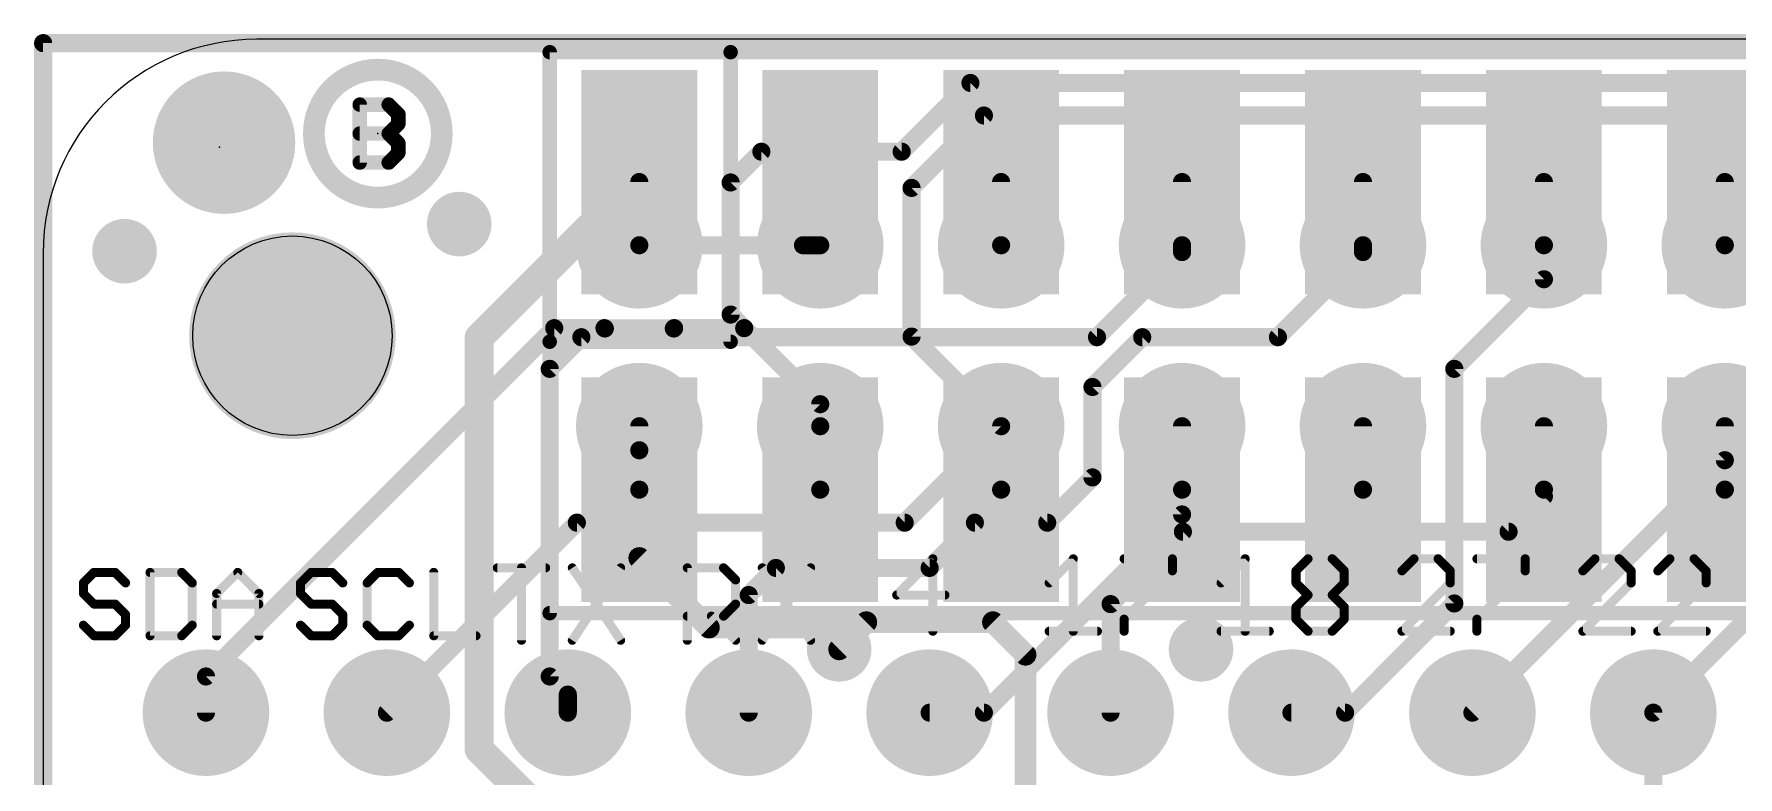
# Model space of a CAD drawing. Extents: x -1.5 to 65.2, y -0.1 to 32.8.
# Drawn here: x -0.13 to 23.79, y 20.18 to 30.61 of the extents above; entities that cross this region are included whole.
import ezdxf

# ---------------------------------------------------------------- set-up
doc = ezdxf.new("R2010")
doc.units = 0
for name, color, linetype in [('1', 12, 'CONTINUOUS'), ('16', 5, 'CONTINUOUS'), ('17', 110, 'CONTINUOUS'), ('18', 110, 'CONTINUOUS'), ('20', 53, 'CONTINUOUS'), ('21', 40, 'CONTINUOUS'), ('22', 6, 'CONTINUOUS'), ('23', 40, 'CONTINUOUS'), ('30', 253, 'CONTINUOUS')]:
    doc.layers.add(name, color=color, linetype=linetype)

# ---------------------------------------------------------------- blocks, each defined once
blk = doc.blocks.new('ROUNDP')
at = {"const_width": 0.5}
blk.add_lwpolyline([(0, -0.25, 1), (0, 0.25, 1), (0, -0.25)], format="xyb", dxfattribs=at)
blk = doc.blocks.new('PIE')
at = {"const_width": 0.5}
blk.add_lwpolyline([(0, -0.25, 1), (0, 0.25, 1), (0, -0.25)], format="xyb", dxfattribs=at)
blk = doc.blocks.new('RECT')
blk.add_solid([(-0.5, -0.5), (0.5, -0.5), (-0.5, 0.5), (0.5, 0.5)])
blk = doc.blocks.new('ROUNDV')
at = {"const_width": 0.5}
blk.add_lwpolyline([(0, -0.25, 1), (0, 0.25, 1), (0, -0.25)], format="xyb", dxfattribs=at)

msp = doc.modelspace()

# ---------------------------------------------------------------- linework, layer by layer
at = {"layer": '1'}
for points, const_width in [([(0, 0), (0, 30.48)], 0.254), ([(0, 30.48), (65.024, 30.48)], 0.254), ([(12.0534, 28.956), (13.0186, 29.9212)], 0.254), ([(13.0186, 29.9212), (57.2124, 29.9212)], 0.254), ([(13.208, 29.464), (12.192, 28.448)], 0.254), ([(57.023, 29.464), (13.208, 29.464)], 0.254), ([(9.652, 28.5242), (10.0838, 28.956)], 0.254), ([(10.0838, 28.956), (12.0534, 28.956)], 0.254), ([(9.652, 26.67), (9.652, 28.5242)], 0.254), ([(12.192, 28.448), (12.192, 26.361)], 0.254), ([(18.53, 27.643), (18.53, 27.547)], 0.254), ([(18.53, 27.547), (17.3355, 26.3525)], 0.254), ([(9.8425, 26.4795), (9.652, 26.67)], 0.254), ([(2.286, 21.59), (7.1755, 26.4795)], 0.254), ([(7.1755, 26.4795), (7.8811, 26.4795)], 0.254), ([(7.8811, 26.4795), (7.886, 26.4746)], 0.254), ([(7.886, 26.4746), (8.854, 26.4746)], 0.254), ([(8.854, 26.4746), (8.8589, 26.4795)], 0.254), ([(8.8589, 26.4795), (9.8425, 26.4795)], 0.254), ([(10.91, 25.412), (9.8425, 26.4795)], 0.254), ([(12.192, 26.361), (13.45, 25.103)], 0.254), ([(14.732, 25.654), (15.4305, 26.3525)], 0.254), ([(15.4305, 26.3525), (17.3355, 26.3525)], 0.254), ([(14.732, 24.384), (14.732, 25.654)], 0.254), ([(10.91, 25.103), (10.91, 25.412)], 0.254), ([(13.45, 25.103), (12.096, 23.749)], 0.254), ([(21.07, 24.118), (21.07, 25.103)], 0.3048), ([(23.61, 25.103), (23.61, 24.626)], 0.254), ([(23.61, 24.626), (20.066, 21.082)], 0.254), ([(26.15, 24.626), (22.606, 21.082)], 0.254), ([(14.097, 23.749), (14.732, 24.384)], 0.254), ([(20.574, 23.622), (21.07, 24.118)], 0.254), ([(7.493, 23.749), (4.826, 21.082)], 0.254), ([(12.096, 23.749), (7.493, 23.749)], 0.254), ([(12.446, 23.114), (13.081, 23.749)], 0.254), ([(13.081, 23.749), (14.097, 23.749)], 0.254), ([(14.986, 22.606), (16.002, 23.622)], 0.254), ([(16.002, 23.622), (20.574, 23.622)], 0.254), ([(9.906, 22.733), (10.287, 23.114)], 0.254), ([(10.287, 23.114), (12.446, 23.114)], 0.254), ([(9.906, 21.082), (9.906, 22.733)], 0.254), ([(14.986, 21.082), (14.986, 22.606)], 0.254), ([(11.557, 22.352), (11.176, 21.971)], 0.3048), ([(13.335, 22.352), (11.557, 22.352)], 0.3048), ([(13.7922, 21.8948), (13.335, 22.352)], 0.3048), ([(13.7922, 19.7358), (13.7922, 21.8948)], 0.3048), ([(2.286, 21.082), (2.286, 21.59)], 0.254)]:
    msp.add_lwpolyline(points, dxfattribs=dict(at, const_width=const_width))
for points, const_width in [([(0.0635, 30.48, 1), (-0.0635, 30.48)], 0.127), ([(0, 30.5435, 1), (0, 30.4165)], 0.127), ([(13.0186, 29.9847, 1), (13.0186, 29.8577)], 0.127), ([(13.0635, 29.8763, 1), (12.9737, 29.9661)], 0.127), ([(13.208, 29.5275, 1), (13.208, 29.4005)], 0.127), ([(13.2529, 29.4191, 1), (13.1631, 29.5089)], 0.127), ([(10.0838, 29.0195, 1), (10.0838, 28.8925)], 0.127), ([(10.1287, 28.9111, 1), (10.0389, 29.0009)], 0.127), ([(12.0085, 29.0009, 1), (12.0983, 28.9111)], 0.127), ([(12.0534, 28.8925, 1), (12.0534, 29.0195)], 0.127), ([(9.7155, 28.5242, 1), (9.5885, 28.5242)], 0.127), ([(9.6071, 28.5691, 1), (9.6969, 28.4793)], 0.127), ([(12.2555, 28.448, 1), (12.1285, 28.448)], 0.127), ([(12.1471, 28.4929, 1), (12.2369, 28.4031)], 0.127), ([(18.5935, 27.643, 1), (18.4665, 27.643)], 0.127), ([(18.4665, 27.547, 1), (18.5935, 27.547)], 0.127), ([(18.5749, 27.5021, 1), (18.4851, 27.5919)], 0.127), ([(9.6969, 26.7149, 1), (9.6071, 26.6251)], 0.127), ([(7.1755, 26.543, 1), (7.1755, 26.416)], 0.127), ([(7.2204, 26.4346, 1), (7.1306, 26.5244)], 0.127), ([(7.926, 26.5244, 1), (7.8362, 26.4346)], 0.127), ([(7.886, 26.5381, 1), (7.886, 26.4111)], 0.127), ([(7.8411, 26.4297, 1), (7.9309, 26.5195)], 0.127), ([(7.8811, 26.416, 1), (7.8811, 26.543)], 0.127), ([(8.8091, 26.5195, 1), (8.8989, 26.4297)], 0.127), ([(8.8589, 26.543, 1), (8.8589, 26.416)], 0.127), ([(8.9038, 26.4346, 1), (8.814, 26.5244)], 0.127), ([(8.854, 26.4111, 1), (8.854, 26.5381)], 0.127), ([(9.5885, 26.67, 1), (9.7155, 26.67)], 0.127), ([(9.8874, 26.5244, 1), (9.7976, 26.4346)], 0.127), ([(9.7976, 26.4346, 1), (9.8874, 26.5244)], 0.127), ([(9.8425, 26.416, 1), (9.8425, 26.543)], 0.127), ([(12.2369, 26.4059, 1), (12.1471, 26.3161)], 0.127), ([(12.1285, 26.361, 1), (12.2555, 26.361)], 0.127), ([(15.4305, 26.416, 1), (15.4305, 26.289)], 0.127), ([(15.4754, 26.3076, 1), (15.3856, 26.3974)], 0.127), ([(17.2906, 26.3974, 1), (17.3804, 26.3076)], 0.127), ([(17.3355, 26.289, 1), (17.3355, 26.416)], 0.127), ([(14.7955, 25.654, 1), (14.6685, 25.654)], 0.127), ([(14.6871, 25.6989, 1), (14.7769, 25.6091)], 0.127), ([(10.9735, 25.412, 1), (10.8465, 25.412)], 0.127), ([(10.8651, 25.3671, 1), (10.9549, 25.4569)], 0.127), ([(10.8465, 25.103, 1), (10.9735, 25.103)], 0.127), ([(13.4949, 25.0581, 1), (13.4051, 25.1479)], 0.127), ([(13.4051, 25.0581, 1), (13.4949, 25.1479)], 0.127), ([(21.1462, 25.103, 1), (20.9938, 25.103)], 0.1524), ([(23.6735, 25.103, 1), (23.5465, 25.103)], 0.127), ([(23.5465, 24.626, 1), (23.6735, 24.626)], 0.127), ([(23.6549, 24.5811, 1), (23.5651, 24.6709)], 0.127), ([(14.6685, 24.384, 1), (14.7955, 24.384)], 0.127), ([(14.7769, 24.3391, 1), (14.6871, 24.4289)], 0.127), ([(20.9938, 24.118, 1), (21.1462, 24.118)], 0.1524), ([(21.1149, 24.0731, 1), (21.0251, 24.1629)], 0.127), ([(7.493, 23.8125, 1), (7.493, 23.6855)], 0.127), ([(7.5379, 23.7041, 1), (7.4481, 23.7939)], 0.127), ([(12.0511, 23.7939, 1), (12.1409, 23.7041)], 0.127), ([(12.096, 23.6855, 1), (12.096, 23.8125)], 0.127), ([(13.081, 23.8125, 1), (13.081, 23.6855)], 0.127), ([(13.1259, 23.7041, 1), (13.0361, 23.7939)], 0.127), ([(14.0521, 23.7939, 1), (14.1419, 23.7041)], 0.127), ([(14.097, 23.6855, 1), (14.097, 23.8125)], 0.127), ([(16.002, 23.6855, 1), (16.002, 23.5585)], 0.127), ([(16.0469, 23.5771, 1), (15.9571, 23.6669)], 0.127), ([(20.5291, 23.6669, 1), (20.6189, 23.5771)], 0.127), ([(20.574, 23.5585, 1), (20.574, 23.6855)], 0.127), ([(10.287, 23.1775, 1), (10.287, 23.0505)], 0.127), ([(10.3319, 23.0691, 1), (10.2421, 23.1589)], 0.127), ([(12.4011, 23.1589, 1), (12.4909, 23.0691)], 0.127), ([(12.446, 23.0505, 1), (12.446, 23.1775)], 0.127), ([(9.9695, 22.733, 1), (9.8425, 22.733)], 0.127), ([(9.8611, 22.7779, 1), (9.9509, 22.6881)], 0.127), ([(15.0495, 22.606, 1), (14.9225, 22.606)], 0.127), ([(11.557, 22.4282, 1), (11.557, 22.2758)], 0.1524), ([(11.6109, 22.2981, 1), (11.5031, 22.4059)], 0.1524), ([(13.3889, 22.4059, 1), (13.2811, 22.2981)], 0.1524), ([(13.335, 22.2758, 1), (13.335, 22.4282)], 0.1524), ([(14.9411, 22.6509, 1), (15.0309, 22.5611)], 0.127), ([(11.1221, 22.0249, 1), (11.2299, 21.9171)], 0.1524), ([(13.8684, 21.8948, 1), (13.716, 21.8948)], 0.1524), ([(13.7383, 21.8409, 1), (13.8461, 21.9487)], 0.1524), ([(2.3495, 21.59, 1), (2.2225, 21.59)], 0.127), ([(2.2411, 21.6349, 1), (2.3309, 21.5451)], 0.127), ([(2.2225, 21.082, 1), (2.3495, 21.082)], 0.127), ([(4.7811, 21.1269, 1), (4.8709, 21.0371)], 0.127), ([(9.8425, 21.082, 1), (9.9695, 21.082)], 0.127), ([(14.9225, 21.082, 1), (15.0495, 21.082)], 0.127), ([(20.0211, 21.1269, 1), (20.1109, 21.0371)], 0.127), ([(22.5611, 21.1269, 1), (22.6509, 21.0371)], 0.127)]:
    msp.add_lwpolyline(points, format="xyb", dxfattribs=dict(at, const_width=const_width))
at = {"layer": '16'}
for points, const_width in [([(0, 0), (0, 30.48)], 0.254), ([(0, 30.48), (65.024, 30.48)], 0.254), ([(8.3029, 28.5304), (6.1214, 26.3489)], 0.4064), ([(8.3696, 28.5304), (8.3029, 28.5304)], 0.4064), ([(10.9096, 28.5304), (10.668, 28.2888)], 0.4064), ([(8.3696, 28.5304), (8.3696, 27.6434)], 0.254), ([(10.668, 28.2888), (10.668, 27.643)], 0.4064), ([(13.4496, 28.5304), (13.4496, 27.6434)], 0.254), ([(15.9896, 28.5304), (15.9896, 27.6434)], 0.254), ([(18.5296, 28.5304), (18.5296, 27.6434)], 0.254), ([(21.0696, 28.5304), (21.0696, 27.6434)], 0.254), ([(23.6096, 28.5304), (23.6096, 27.6434)], 0.254), ([(8.3696, 27.6434), (8.37, 27.643)], 0.254), ([(10.668, 27.643), (8.37, 27.643)], 0.254), ([(10.91, 27.643), (10.668, 27.643)], 0.254), ([(13.4496, 27.6434), (13.45, 27.643)], 0.254), ([(15.9896, 27.6434), (15.99, 27.643)], 0.254), ([(15.99, 27.643), (15.99, 27.547)], 0.254), ([(18.5296, 27.6434), (18.53, 27.643)], 0.254), ([(21.0696, 27.6434), (21.07, 27.643)], 0.254), ([(21.07, 27.166), (21.07, 27.643)], 0.254), ([(23.6096, 27.6434), (23.61, 27.643)], 0.254), ([(15.99, 27.547), (14.7955, 26.3525)], 0.254), ([(19.812, 25.908), (21.07, 27.166)], 0.254), ([(6.1214, 26.3489), (6.1214, 20.5665)], 0.4064), ([(7.5565, 26.3525), (7.112, 25.908)], 0.254), ([(14.7955, 26.3525), (7.5565, 26.3525)], 0.254), ([(7.112, 25.908), (7.112, 21.59)], 0.254), ([(19.812, 22.6148), (19.812, 25.908)], 0.254), ([(8.37, 24.765), (8.37, 25.103)], 0.254), ([(10.91, 24.2128), (10.91, 25.103)], 0.254), ([(13.45, 24.2128), (13.45, 25.103)], 0.254), ([(15.99, 24.2128), (15.99, 25.103)], 0.254), ([(15.99, 23.864), (15.99, 25.103)], 0.254), ([(18.53, 24.2128), (18.53, 25.103)], 0.254), ([(21.07, 24.2128), (21.07, 25.103)], 0.254), ([(23.61, 24.2128), (23.61, 25.103)], 0.254), ([(8.37, 23.253), (8.37, 24.765)], 0.3048), ([(8.37, 24.2128), (8.37, 24.765)], 0.254), ([(8.3696, 24.2124), (8.37, 24.2128)], 0.254), ([(10.9096, 24.2124), (10.91, 24.2128)], 0.254), ([(13.4496, 24.2124), (13.45, 24.2128)], 0.254), ([(15.9896, 24.2124), (15.99, 24.2128)], 0.254), ([(18.5296, 24.2124), (18.53, 24.2128)], 0.254), ([(21.0696, 24.2124), (21.07, 24.2128)], 0.254), ([(23.6096, 24.2124), (23.61, 24.2128)], 0.254), ([(13.208, 21.082), (15.99, 23.864)], 0.254), ([(9.3472, 22.2758), (8.37, 23.253)], 0.3048), ([(18.2792, 21.082), (19.812, 22.6148)], 0.254), ([(11.176, 22.2758), (9.3472, 22.2758)], 0.3048), ([(11.176, 22.2758), (11.176, 21.971)], 0.3048), ([(7.112, 21.59), (7.366, 21.336)], 0.254), ([(7.366, 21.336), (7.366, 21.082)], 0.254), ([(12.446, 21.082), (13.208, 21.082)], 0.254), ([(17.526, 21.082), (18.2792, 21.082)], 0.254), ([(22.606, 19.177), (22.606, 21.082)], 0.254), ([(6.1214, 20.5665), (6.8759, 19.812)], 0.4064)]:
    msp.add_lwpolyline(points, dxfattribs=dict(at, const_width=const_width))
for points, const_width in [([(0.0635, 30.48, 1), (-0.0635, 30.48)], 0.127), ([(0, 30.5435, 1), (0, 30.4165)], 0.127), ([(8.3029, 28.632, 1), (8.3029, 28.4288)], 0.2032), ([(8.3747, 28.4586, 1), (8.231, 28.6022)], 0.2032), ([(8.3696, 28.4288, 1), (8.3696, 28.632)], 0.2032), ([(10.9814, 28.4586, 1), (10.8378, 28.6022)], 0.2032), ([(8.4331, 28.5304, 1), (8.3061, 28.5304)], 0.127), ([(10.7696, 28.2888, 1), (10.5664, 28.2888)], 0.2032), ([(13.5131, 28.5304, 1), (13.3861, 28.5304)], 0.127), ([(16.0531, 28.5304, 1), (15.9261, 28.5304)], 0.127), ([(18.5931, 28.5304, 1), (18.4661, 28.5304)], 0.127), ([(21.1331, 28.5304, 1), (21.0061, 28.5304)], 0.127), ([(23.6731, 28.5304, 1), (23.5461, 28.5304)], 0.127), ([(10.5962, 28.3606, 1), (10.7398, 28.217)], 0.2032), ([(8.4145, 27.6883, 1), (8.3247, 27.5985)], 0.127), ([(8.37, 27.7065, 1), (8.37, 27.5795)], 0.127), ([(8.3251, 27.5981, 1), (8.4149, 27.6879)], 0.127), ([(10.668, 27.7065, 1), (10.668, 27.5795)], 0.127), ([(10.668, 27.5795, 1), (10.668, 27.7065)], 0.127), ([(10.91, 27.5795, 1), (10.91, 27.7065)], 0.127), ([(13.4945, 27.6883, 1), (13.4047, 27.5985)], 0.127), ([(13.4051, 27.5981, 1), (13.4949, 27.6879)], 0.127), ([(16.0345, 27.6883, 1), (15.9447, 27.5985)], 0.127), ([(16.0535, 27.643, 1), (15.9265, 27.643)], 0.127), ([(15.9451, 27.5981, 1), (16.0349, 27.6879)], 0.127), ([(18.5745, 27.6883, 1), (18.4847, 27.5985)], 0.127), ([(18.4851, 27.5981, 1), (18.5749, 27.6879)], 0.127), ([(21.1145, 27.6883, 1), (21.0247, 27.5985)], 0.127), ([(21.1335, 27.643, 1), (21.0065, 27.643)], 0.127), ([(21.0251, 27.5981, 1), (21.1149, 27.6879)], 0.127), ([(23.6545, 27.6883, 1), (23.5647, 27.5985)], 0.127), ([(23.5651, 27.5981, 1), (23.6549, 27.6879)], 0.127), ([(8.3061, 27.6434, 1), (8.4331, 27.6434)], 0.127), ([(10.5664, 27.643, 1), (10.7696, 27.643)], 0.2032), ([(13.3861, 27.6434, 1), (13.5131, 27.6434)], 0.127), ([(15.9261, 27.6434, 1), (16.0531, 27.6434)], 0.127), ([(15.9265, 27.547, 1), (16.0535, 27.547)], 0.127), ([(16.0349, 27.5021, 1), (15.9451, 27.5919)], 0.127), ([(18.4661, 27.6434, 1), (18.5931, 27.6434)], 0.127), ([(21.0061, 27.6434, 1), (21.1331, 27.6434)], 0.127), ([(23.5461, 27.6434, 1), (23.6731, 27.6434)], 0.127), ([(21.1149, 27.1211, 1), (21.0251, 27.2109)], 0.127), ([(21.0065, 27.166, 1), (21.1335, 27.166)], 0.127), ([(6.223, 26.3489, 1), (6.0198, 26.3489)], 0.2032), ([(6.0496, 26.4208, 1), (6.1932, 26.2771)], 0.2032), ([(7.5565, 26.416, 1), (7.5565, 26.289)], 0.127), ([(7.6014, 26.3076, 1), (7.5116, 26.3974)], 0.127), ([(14.7506, 26.3974, 1), (14.8404, 26.3076)], 0.127), ([(14.7955, 26.289, 1), (14.7955, 26.416)], 0.127), ([(7.1755, 25.908, 1), (7.0485, 25.908)], 0.127), ([(7.0671, 25.9529, 1), (7.1569, 25.8631)], 0.127), ([(19.8755, 25.908, 1), (19.7485, 25.908)], 0.127), ([(19.7671, 25.9529, 1), (19.8569, 25.8631)], 0.127), ([(8.4335, 25.103, 1), (8.3065, 25.103)], 0.127), ([(10.9735, 25.103, 1), (10.8465, 25.103)], 0.127), ([(13.5135, 25.103, 1), (13.3865, 25.103)], 0.127), ([(16.0535, 25.103, 1), (15.9265, 25.103)], 0.127), ([(16.0535, 25.103, 1), (15.9265, 25.103)], 0.127), ([(18.5935, 25.103, 1), (18.4665, 25.103)], 0.127), ([(21.1335, 25.103, 1), (21.0065, 25.103)], 0.127), ([(23.6735, 25.103, 1), (23.5465, 25.103)], 0.127), ([(8.4462, 24.765, 1), (8.2938, 24.765)], 0.1524), ([(8.4335, 24.765, 1), (8.3065, 24.765)], 0.127), ([(8.3065, 24.765, 1), (8.4335, 24.765)], 0.127), ([(8.3247, 24.2573, 1), (8.4145, 24.1675)], 0.127), ([(8.3065, 24.2128, 1), (8.4335, 24.2128)], 0.127), ([(8.4149, 24.1679, 1), (8.3251, 24.2577)], 0.127), ([(10.8647, 24.2573, 1), (10.9545, 24.1675)], 0.127), ([(10.8465, 24.2128, 1), (10.9735, 24.2128)], 0.127), ([(10.9549, 24.1679, 1), (10.8651, 24.2577)], 0.127), ([(13.4047, 24.2573, 1), (13.4945, 24.1675)], 0.127), ([(13.3865, 24.2128, 1), (13.5135, 24.2128)], 0.127), ([(13.4949, 24.1679, 1), (13.4051, 24.2577)], 0.127), ([(15.9447, 24.2573, 1), (16.0345, 24.1675)], 0.127), ([(15.9265, 24.2128, 1), (16.0535, 24.2128)], 0.127), ([(16.0349, 24.1679, 1), (15.9451, 24.2577)], 0.127), ([(18.4847, 24.2573, 1), (18.5745, 24.1675)], 0.127), ([(18.4665, 24.2128, 1), (18.5935, 24.2128)], 0.127), ([(18.5749, 24.1679, 1), (18.4851, 24.2577)], 0.127), ([(21.0247, 24.2573, 1), (21.1145, 24.1675)], 0.127), ([(21.0065, 24.2128, 1), (21.1335, 24.2128)], 0.127), ([(21.1149, 24.1679, 1), (21.0251, 24.2577)], 0.127), ([(23.5647, 24.2573, 1), (23.6545, 24.1675)], 0.127), ([(23.5465, 24.2128, 1), (23.6735, 24.2128)], 0.127), ([(23.6549, 24.1679, 1), (23.5651, 24.2577)], 0.127), ([(15.9265, 23.864, 1), (16.0535, 23.864)], 0.127), ([(16.0349, 23.8191, 1), (15.9451, 23.9089)], 0.127), ([(8.4239, 23.3069, 1), (8.3161, 23.1991)], 0.1524), ([(8.2938, 23.253, 1), (8.4462, 23.253)], 0.1524), ([(19.8569, 22.5699, 1), (19.7671, 22.6597)], 0.127), ([(19.7485, 22.6148, 1), (19.8755, 22.6148)], 0.127), ([(9.3472, 22.352, 1), (9.3472, 22.1996)], 0.1524), ([(9.2933, 22.2219, 1), (9.4011, 22.3297)], 0.1524), ([(11.2522, 22.2758, 1), (11.0998, 22.2758)], 0.1524), ([(11.176, 22.1996, 1), (11.176, 22.352)], 0.1524), ([(11.0998, 21.971, 1), (11.2522, 21.971)], 0.1524), ([(7.1569, 21.6349, 1), (7.0671, 21.5451)], 0.127), ([(7.0485, 21.59, 1), (7.1755, 21.59)], 0.127), ([(7.4295, 21.336, 1), (7.3025, 21.336)], 0.127), ([(7.3211, 21.2911, 1), (7.4109, 21.3809)], 0.127), ([(7.3025, 21.082, 1), (7.4295, 21.082)], 0.127), ([(12.446, 21.1455, 1), (12.446, 21.0185)], 0.127), ([(13.1631, 21.1269, 1), (13.2529, 21.0371)], 0.127), ([(13.208, 21.0185, 1), (13.208, 21.1455)], 0.127), ([(17.526, 21.1455, 1), (17.526, 21.0185)], 0.127), ([(18.2343, 21.1269, 1), (18.3241, 21.0371)], 0.127), ([(18.2792, 21.0185, 1), (18.2792, 21.1455)], 0.127), ([(22.6695, 21.082, 1), (22.5425, 21.082)], 0.127), ([(6.1932, 20.6383, 1), (6.0496, 20.4946)], 0.2032), ([(6.0198, 20.5665, 1), (6.223, 20.5665)], 0.2032)]:
    msp.add_lwpolyline(points, format="xyb", dxfattribs=dict(at, const_width=const_width))
at = {"layer": '20'}
for p, q in [((62, 30.5334), (3, 30.5334)), ((0, 27.5334), (0, 2.873))]:
    msp.add_line(p, q, dxfattribs=at)
msp.add_circle((3.5, 26.373), 1.4, dxfattribs=at)
msp.add_arc((3, 27.5334), 3, 90, 180, dxfattribs=at)
at = {"layer": '21'}
for points, const_width in [([(4.699, 28.312, 1), (4.699, 30.108, 1), (4.699, 28.312)], 0.3048), ([(4.4958, 29.6171, 1), (4.3942, 29.6171)], 0.1016), ([(4.445, 29.6679, 1), (4.445, 29.5663)], 0.1016), ([(4.8877, 29.653, 1), (4.8158, 29.5812)], 0.1016), ([(4.8517, 29.5663, 1), (4.8517, 29.6679)], 0.1016), ([(5.0381, 29.4815, 1), (4.9365, 29.4815)], 0.1016), ([(4.9514, 29.4456, 1), (5.0232, 29.5174)], 0.1016), ([(5.0232, 29.31, 1), (4.9514, 29.3818)], 0.1016), ([(4.445, 29.2611, 1), (4.445, 29.1595)], 0.1016), ([(4.8877, 29.2463, 1), (4.8158, 29.1744)], 0.1016), ([(4.8158, 29.2463, 1), (4.8877, 29.1744)], 0.1016), ([(4.8517, 29.1595, 1), (4.8517, 29.2611)], 0.1016), ([(4.9365, 29.3459, 1), (5.0381, 29.3459)], 0.1016), ([(5.0381, 29.0748, 1), (4.9365, 29.0748)], 0.1016), ([(4.9365, 28.9392, 1), (5.0381, 28.9392)], 0.1016), ([(4.9514, 29.0388, 1), (5.0232, 29.1107)], 0.1016), ([(5.0232, 28.9033, 1), (4.9514, 28.9751)], 0.1016), ([(4.445, 28.8544, 1), (4.445, 28.7528)], 0.1016), ([(4.3942, 28.8036, 1), (4.4958, 28.8036)], 0.1016), ([(4.8158, 28.8395, 1), (4.8877, 28.7677)], 0.1016), ([(4.8517, 28.7528, 1), (4.8517, 28.8544)], 0.1016), ([(12.5235, 23.2419, 1), (12.46, 23.2419)], 0.0635), ([(12.5142, 23.2194, 1), (12.4693, 23.2643)], 0.0635), ([(14.4947, 23.2419, 1), (14.4312, 23.2419)], 0.0635), ([(14.4854, 23.2194, 1), (14.4405, 23.2643)], 0.0635), ([(15.1765, 23.2736, 1), (15.1765, 23.2101)], 0.0635), ([(15.8862, 23.2419, 1), (15.8227, 23.2419)], 0.0635), ([(15.8544, 23.2101, 1), (15.8544, 23.2736)], 0.0635), ([(16.9077, 23.2419, 1), (16.8442, 23.2419)], 0.0635), ([(16.8984, 23.2194, 1), (16.8535, 23.2643)], 0.0635), ([(17.759, 23.2736, 1), (17.759, 23.2101)], 0.0635), ([(17.7814, 23.2194, 1), (17.7365, 23.2643)], 0.0635), ([(18.1204, 23.2643, 1), (18.0755, 23.2194)], 0.0635), ([(18.0979, 23.2101, 1), (18.0979, 23.2736)], 0.0635), ([(19.2465, 23.2736, 1), (19.2465, 23.2101)], 0.0635), ([(19.269, 23.2194, 1), (19.2241, 23.2643)], 0.0635), ([(19.6079, 23.2643, 1), (19.563, 23.2194)], 0.0635), ([(19.5855, 23.2101, 1), (19.5855, 23.2736)], 0.0635), ([(20.1295, 23.2736, 1), (20.1295, 23.2101)], 0.0635), ([(20.8392, 23.2419, 1), (20.7757, 23.2419)], 0.0635), ([(20.8074, 23.2101, 1), (20.8074, 23.2736)], 0.0635), ([(21.7865, 23.2736, 1), (21.7865, 23.2101)], 0.0635), ([(21.809, 23.2194, 1), (21.7641, 23.2643)], 0.0635), ([(22.1479, 23.2643, 1), (22.103, 23.2194)], 0.0635), ([(22.1255, 23.2101, 1), (22.1255, 23.2736)], 0.0635), ([(22.839, 23.2736, 1), (22.839, 23.2101)], 0.0635), ([(22.8614, 23.2194, 1), (22.8165, 23.2643)], 0.0635), ([(23.2004, 23.2643, 1), (23.1555, 23.2194)], 0.0635), ([(23.1779, 23.2101, 1), (23.1779, 23.2736)], 0.0635), ([(0.597, 22.903, 1), (0.5335, 22.903)], 0.0635), ([(0.7135, 23.083, 1), (0.7135, 23.0195)], 0.0635), ([(0.736, 23.0288, 1), (0.6911, 23.0737)], 0.0635), ([(1.0326, 23.0737, 1), (0.9876, 23.0288)], 0.0635), ([(1.0101, 23.0195, 1), (1.0101, 23.083)], 0.0635), ([(1.5007, 23.083, 1), (1.5007, 23.0195)], 0.0635), ([(1.5325, 23.0513, 1), (1.469, 23.0513)], 0.0635), ([(1.9681, 23.0737, 1), (1.9232, 23.0288)], 0.0635), ([(1.9456, 23.0195, 1), (1.9456, 23.083)], 0.0635), ([(2.1257, 22.903, 1), (2.0622, 22.903)], 0.0635), ([(2.7553, 23.0737, 1), (2.7104, 23.0288)], 0.0635), ([(2.7553, 23.0288, 1), (2.7104, 23.0737)], 0.0635), ([(3.645, 22.903, 1), (3.5815, 22.903)], 0.0635), ([(3.7615, 23.083, 1), (3.7615, 23.0195)], 0.0635), ([(3.784, 23.0288, 1), (3.7391, 23.0737)], 0.0635), ([(4.0806, 23.0737, 1), (4.0356, 23.0288)], 0.0635), ([(4.0581, 23.0195, 1), (4.0581, 23.083)], 0.0635), ([(4.5805, 22.903, 1), (4.517, 22.903)], 0.0635), ([(4.697, 23.083, 1), (4.697, 23.0195)], 0.0635), ([(4.7195, 23.0288, 1), (4.6746, 23.0737)], 0.0635), ([(5.0161, 23.0737, 1), (4.9712, 23.0288)], 0.0635), ([(4.9936, 23.0195, 1), (4.9936, 23.083)], 0.0635), ([(5.516, 23.0513, 1), (5.4525, 23.0513)], 0.0635), ([(6.377, 23.1466, 1), (6.377, 23.0831)], 0.0635), ([(6.7477, 23.1149, 1), (6.6842, 23.1149)], 0.0635), ([(7.055, 23.0831, 1), (7.055, 23.1466)], 0.0635), ([(7.4559, 23.1325, 1), (7.4031, 23.0973)], 0.0635), ([(8.1338, 23.0973, 1), (8.081, 23.1325)], 0.0635), ([(9.0758, 23.1149, 1), (9.0123, 23.1149)], 0.0635), ([(9.044, 23.1466, 1), (9.044, 23.0831)], 0.0635), ([(9.5749, 23.1373, 1), (9.53, 23.0924)], 0.0635), ([(9.5525, 23.0831, 1), (9.5525, 23.1466)], 0.0635), ([(9.7537, 22.9454, 1), (9.6902, 22.9454)], 0.0635), ([(9.6995, 22.9229, 1), (9.7444, 22.9678)], 0.0635), ([(10.1229, 23.1325, 1), (10.0701, 23.0973)], 0.0635), ([(10.8008, 23.0973, 1), (10.748, 23.1325)], 0.0635), ([(15.8227, 23.0724, 1), (15.8862, 23.0724)], 0.0635), ([(15.8769, 23.0499, 1), (15.832, 23.0948)], 0.0635), ([(17.567, 23.0948, 1), (17.612, 23.0499)], 0.0635), ([(17.612, 22.9254, 1), (17.567, 22.8805)], 0.0635), ([(17.6212, 23.0724, 1), (17.5578, 23.0724)], 0.0635), ([(18.2992, 23.0724, 1), (18.2357, 23.0724)], 0.0635), ([(18.245, 23.0499, 1), (18.2899, 23.0948)], 0.0635), ([(18.2899, 22.8805, 1), (18.245, 22.9254)], 0.0635), ([(19.0546, 23.0948, 1), (19.0995, 23.0499)], 0.0635), ([(19.7867, 23.0724, 1), (19.7232, 23.0724)], 0.0635), ([(19.7325, 23.0499, 1), (19.7774, 23.0948)], 0.0635), ([(19.7774, 22.8805, 1), (19.7325, 22.9254)], 0.0635), ([(20.7757, 23.0724, 1), (20.8392, 23.0724)], 0.0635), ([(20.8299, 23.0499, 1), (20.785, 23.0948)], 0.0635), ([(21.5946, 23.0948, 1), (21.6395, 23.0499)], 0.0635), ([(22.3267, 23.0724, 1), (22.2632, 23.0724)], 0.0635), ([(22.2725, 23.0499, 1), (22.3174, 23.0948)], 0.0635), ([(22.3174, 22.8805, 1), (22.2725, 22.9254)], 0.0635), ([(22.647, 23.0948, 1), (22.692, 23.0499)], 0.0635), ([(23.3792, 23.0724, 1), (23.3157, 23.0724)], 0.0635), ([(23.325, 23.0499, 1), (23.3699, 23.0948)], 0.0635), ([(23.3699, 22.8805, 1), (23.325, 22.9254)], 0.0635), ([(0.5428, 22.9254, 1), (0.5877, 22.8805)], 0.0635), ([(0.5877, 22.7771, 1), (0.5428, 22.7322)], 0.0635), ([(0.5335, 22.7547, 1), (0.597, 22.7547)], 0.0635), ([(1.1359, 22.8805, 1), (1.1808, 22.9254)], 0.0635), ([(2.0715, 22.8805, 1), (2.1164, 22.9254)], 0.0635), ([(2.468, 22.7547, 1), (2.4045, 22.7547)], 0.0635), ([(2.4138, 22.7771, 1), (2.4587, 22.7322)], 0.0635), ([(3.0612, 22.7547, 1), (2.9977, 22.7547)], 0.0635), ([(3.007, 22.7322, 1), (3.0519, 22.7771)], 0.0635), ([(3.5815, 22.7547, 1), (3.645, 22.7547)], 0.0635), ([(3.5908, 22.9254, 1), (3.6357, 22.8805)], 0.0635), ([(3.6357, 22.7771, 1), (3.5908, 22.7322)], 0.0635), ([(4.1839, 22.8805, 1), (4.2288, 22.9254)], 0.0635), ([(4.5263, 22.9254, 1), (4.5712, 22.8805)], 0.0635), ([(5.1195, 22.8805, 1), (5.1644, 22.9254)], 0.0635), ([(11.9833, 22.7652, 1), (11.9833, 22.7017)], 0.0635), ([(11.9608, 22.7559, 1), (12.0057, 22.711)], 0.0635), ([(12.6612, 22.7017, 1), (12.6612, 22.7652)], 0.0635), ([(14.1016, 22.9254, 1), (14.1465, 22.8805)], 0.0635), ([(16.5146, 22.9254, 1), (16.5595, 22.8805)], 0.0635), ([(17.5578, 22.9029, 1), (17.6212, 22.9029)], 0.0635), ([(17.759, 22.7652, 1), (17.759, 22.7017)], 0.0635), ([(17.7814, 22.711, 1), (17.7365, 22.7559)], 0.0635), ([(17.7365, 22.711, 1), (17.7814, 22.7559)], 0.0635), ([(18.1204, 22.7559, 1), (18.0755, 22.711)], 0.0635), ([(18.0755, 22.7559, 1), (18.1204, 22.711)], 0.0635), ([(18.0979, 22.7017, 1), (18.0979, 22.7652)], 0.0635), ([(18.2357, 22.9029, 1), (18.2992, 22.9029)], 0.0635), ([(19.7232, 22.9029, 1), (19.7867, 22.9029)], 0.0635), ([(22.2632, 22.9029, 1), (22.3267, 22.9029)], 0.0635), ([(23.3157, 22.9029, 1), (23.3792, 22.9029)], 0.0635), ([(0.7135, 22.6381, 1), (0.7135, 22.5746)], 0.0635), ([(0.6911, 22.5839, 1), (0.736, 22.6288)], 0.0635), ([(1.0326, 22.6288, 1), (0.9876, 22.5839)], 0.0635), ([(1.0101, 22.5746, 1), (1.0101, 22.6381)], 0.0635), ([(1.1901, 22.4581, 1), (1.1266, 22.4581)], 0.0635), ([(1.1359, 22.4356, 1), (1.1808, 22.4805)], 0.0635), ([(2.4363, 22.6381, 1), (2.4363, 22.5746)], 0.0635), ([(3.0294, 22.5746, 1), (3.0294, 22.6381)], 0.0635), ([(3.7615, 22.6381, 1), (3.7615, 22.5746)], 0.0635), ([(3.7391, 22.5839, 1), (3.784, 22.6288)], 0.0635), ([(4.0806, 22.6288, 1), (4.0356, 22.5839)], 0.0635), ([(4.0581, 22.5746, 1), (4.0581, 22.6381)], 0.0635), ([(4.2381, 22.4581, 1), (4.1746, 22.4581)], 0.0635), ([(4.1839, 22.4356, 1), (4.2288, 22.4805)], 0.0635), ([(9.044, 22.4687, 1), (9.044, 22.4052)], 0.0635), ([(9.4054, 22.4594, 1), (9.3605, 22.4145)], 0.0635), ([(9.53, 22.4594, 1), (9.5749, 22.4145)], 0.0635), ([(9.5525, 22.4052, 1), (9.5525, 22.4687)], 0.0635), ([(9.6902, 22.6064, 1), (9.7537, 22.6064)], 0.0635), ([(9.7444, 22.584, 1), (9.6995, 22.6289)], 0.0635), ([(17.567, 22.5864, 1), (17.612, 22.5415)], 0.0635), ([(17.6212, 22.564, 1), (17.5578, 22.564)], 0.0635), ([(18.2992, 22.564, 1), (18.2357, 22.564)], 0.0635), ([(18.245, 22.5415, 1), (18.2899, 22.5864)], 0.0635), ([(0.5877, 22.3322, 1), (0.5428, 22.2873)], 0.0635), ([(1.1266, 22.3098, 1), (1.1901, 22.3098)], 0.0635), ([(1.1808, 22.2873, 1), (1.1359, 22.3322)], 0.0635), ([(2.0622, 22.3098, 1), (2.1257, 22.3098)], 0.0635), ([(2.1164, 22.2873, 1), (2.0715, 22.3322)], 0.0635), ([(3.6357, 22.3322, 1), (3.5908, 22.2873)], 0.0635), ([(4.1746, 22.3098, 1), (4.2381, 22.3098)], 0.0635), ([(4.2288, 22.2873, 1), (4.1839, 22.3322)], 0.0635), ([(4.5712, 22.3322, 1), (4.5263, 22.2873)], 0.0635), ([(4.517, 22.3098, 1), (4.5805, 22.3098)], 0.0635), ([(5.1644, 22.2873, 1), (5.1195, 22.3322)], 0.0635), ([(12.46, 22.225, 1), (12.5235, 22.225)], 0.0635), ([(14.124, 22.2568, 1), (14.124, 22.1933)], 0.0635), ([(14.4312, 22.225, 1), (14.4947, 22.225)], 0.0635), ([(14.802, 22.1933, 1), (14.802, 22.2568)], 0.0635), ([(15.2083, 22.3945, 1), (15.1448, 22.3945)], 0.0635), ([(15.154, 22.4169, 1), (15.199, 22.372)], 0.0635), ([(15.1448, 22.225, 1), (15.2083, 22.225)], 0.0635), ([(16.537, 22.2568, 1), (16.537, 22.1933)], 0.0635), ([(16.8442, 22.225, 1), (16.9077, 22.225)], 0.0635), ([(17.215, 22.1933, 1), (17.215, 22.2568)], 0.0635), ([(17.612, 22.4169, 1), (17.567, 22.372)], 0.0635), ([(17.5578, 22.3945, 1), (17.6212, 22.3945)], 0.0635), ([(17.759, 22.2568, 1), (17.759, 22.1933)], 0.0635), ([(17.7365, 22.2025, 1), (17.7814, 22.2475)], 0.0635), ([(18.0755, 22.2475, 1), (18.1204, 22.2025)], 0.0635), ([(18.0979, 22.1933, 1), (18.0979, 22.2568)], 0.0635), ([(18.2357, 22.3945, 1), (18.2992, 22.3945)], 0.0635), ([(18.2899, 22.372, 1), (18.245, 22.4169)], 0.0635), ([(19.077, 22.2568, 1), (19.077, 22.1933)], 0.0635), ([(19.0546, 22.2475, 1), (19.0995, 22.2025)], 0.0635), ([(19.755, 22.1933, 1), (19.755, 22.2568)], 0.0635), ([(20.107, 22.4169, 1), (20.152, 22.372)], 0.0635), ([(20.1612, 22.3945, 1), (20.0978, 22.3945)], 0.0635), ([(20.0978, 22.225, 1), (20.1612, 22.225)], 0.0635), ([(21.617, 22.2568, 1), (21.617, 22.1933)], 0.0635), ([(21.5946, 22.2475, 1), (21.6395, 22.2025)], 0.0635), ([(22.295, 22.1933, 1), (22.295, 22.2568)], 0.0635), ([(22.647, 22.2475, 1), (22.692, 22.2025)], 0.0635), ([(22.6695, 22.2568, 1), (22.6695, 22.1933)], 0.0635), ([(23.3474, 22.1933, 1), (23.3474, 22.2568)], 0.0635), ([(0.7135, 22.1932, 1), (0.7135, 22.1298)], 0.0635), ([(0.6911, 22.139, 1), (0.736, 22.184)], 0.0635), ([(0.9876, 22.184, 1), (1.0326, 22.139)], 0.0635), ([(1.0101, 22.1298, 1), (1.0101, 22.1932)], 0.0635), ([(1.5007, 22.1932, 1), (1.5007, 22.1298)], 0.0635), ([(1.469, 22.1615, 1), (1.5325, 22.1615)], 0.0635), ([(1.9232, 22.184, 1), (1.9681, 22.139)], 0.0635), ([(1.9456, 22.1298, 1), (1.9456, 22.1932)], 0.0635), ([(2.4045, 22.1615, 1), (2.468, 22.1615)], 0.0635), ([(2.9977, 22.1615, 1), (3.0612, 22.1615)], 0.0635), ([(3.7615, 22.1932, 1), (3.7615, 22.1298)], 0.0635), ([(3.7391, 22.139, 1), (3.784, 22.184)], 0.0635), ([(4.0356, 22.184, 1), (4.0806, 22.139)], 0.0635), ([(4.0581, 22.1298, 1), (4.0581, 22.1932)], 0.0635), ([(4.697, 22.1932, 1), (4.697, 22.1298)], 0.0635), ([(4.6746, 22.139, 1), (4.7195, 22.184)], 0.0635), ([(4.9712, 22.184, 1), (5.0161, 22.139)], 0.0635), ([(4.9936, 22.1298, 1), (4.9936, 22.1932)], 0.0635), ([(5.4525, 22.1615, 1), (5.516, 22.1615)], 0.0635), ([(5.4843, 22.1932, 1), (5.4843, 22.1298)], 0.0635), ([(6.0774, 22.1298, 1), (6.0774, 22.1932)], 0.0635), ([(6.6842, 22.098, 1), (6.7477, 22.098)], 0.0635), ([(7.4031, 22.1156, 1), (7.4559, 22.0804)], 0.0635), ([(8.081, 22.0804, 1), (8.1338, 22.1156)], 0.0635), ([(9.0123, 22.098, 1), (9.0758, 22.098)], 0.0635), ([(9.6995, 22.0755, 1), (9.7444, 22.1205)], 0.0635), ([(10.0701, 22.1156, 1), (10.1229, 22.0804)], 0.0635), ([(10.748, 22.0804, 1), (10.8008, 22.1156)], 0.0635)]:
    msp.add_lwpolyline(points, format="xyb", dxfattribs=dict(at, const_width=const_width))
for points, const_width in [([(4.445, 28.8036), (4.445, 29.6171)], 0.2032), ([(4.445, 29.6171), (4.8517, 29.6171)], 0.2032), ([(4.8517, 29.6171), (4.9873, 29.4815)], 0.2032), ([(4.9873, 29.3459), (4.8517, 29.2103)], 0.2032), ([(4.9873, 29.4815), (4.9873, 29.3459)], 0.2032), ([(4.445, 29.2103), (4.8517, 29.2103)], 0.2032), ([(4.8517, 29.2103), (4.9873, 29.0748)], 0.2032), ([(4.9873, 28.9392), (4.8517, 28.8036)], 0.2032), ([(4.9873, 29.0748), (4.9873, 28.9392)], 0.2032), ([(4.8517, 28.8036), (4.445, 28.8036)], 0.2032), ([(12.4917, 23.2419), (11.9833, 22.7334)], 0.127), ([(12.4917, 22.225), (12.4917, 23.2419)], 0.127), ([(14.124, 22.9029), (14.463, 23.2419)], 0.127), ([(14.463, 23.2419), (14.463, 22.225)], 0.127), ([(15.1765, 23.2419), (15.8544, 23.2419)], 0.127), ([(15.8544, 23.2419), (15.8544, 23.0724)], 0.127), ([(16.537, 22.9029), (16.876, 23.2419)], 0.127), ([(16.876, 23.2419), (16.876, 22.225)], 0.127), ([(17.5895, 23.0724), (17.759, 23.2419)], 0.127), ([(17.759, 23.2419), (18.0979, 23.2419)], 0.127), ([(18.0979, 23.2419), (18.2674, 23.0724)], 0.127), ([(19.2465, 23.2419), (19.077, 23.0724)], 0.127), ([(19.5855, 23.2419), (19.2465, 23.2419)], 0.127), ([(19.755, 23.0724), (19.5855, 23.2419)], 0.127), ([(20.1295, 23.2419), (20.8074, 23.2419)], 0.127), ([(20.8074, 23.2419), (20.8074, 23.0724)], 0.127), ([(21.7865, 23.2419), (21.617, 23.0724)], 0.127), ([(22.1255, 23.2419), (21.7865, 23.2419)], 0.127), ([(22.295, 23.0724), (22.1255, 23.2419)], 0.127), ([(22.839, 23.2419), (22.6695, 23.0724)], 0.127), ([(23.1779, 23.2419), (22.839, 23.2419)], 0.127), ([(23.3474, 23.0724), (23.1779, 23.2419)], 0.127), ([(0.7135, 23.0513), (0.5652, 22.903)], 0.127), ([(0.5652, 22.903), (0.5652, 22.7547)], 0.127), ([(1.0101, 23.0513), (0.7135, 23.0513)], 0.127), ([(1.1584, 22.903), (1.0101, 23.0513)], 0.127), ([(1.5007, 23.0513), (1.5007, 22.1615)], 0.127), ([(1.9456, 23.0513), (1.5007, 23.0513)], 0.127), ([(2.0939, 22.903), (1.9456, 23.0513)], 0.127), ([(2.0939, 22.3098), (2.0939, 22.903)], 0.127), ([(2.4363, 22.7547), (2.7328, 23.0513)], 0.127), ([(2.7328, 23.0513), (3.0294, 22.7547)], 0.127), ([(3.7615, 23.0513), (3.6132, 22.903)], 0.127), ([(3.6132, 22.903), (3.6132, 22.7547)], 0.127), ([(4.0581, 23.0513), (3.7615, 23.0513)], 0.127), ([(4.2064, 22.903), (4.0581, 23.0513)], 0.127), ([(4.697, 23.0513), (4.5487, 22.903)], 0.127), ([(4.5487, 22.903), (4.5487, 22.3098)], 0.127), ([(4.9936, 23.0513), (4.697, 23.0513)], 0.127), ([(5.1419, 22.903), (4.9936, 23.0513)], 0.127), ([(5.4843, 23.0513), (5.4843, 22.1615)], 0.127), ([(6.377, 23.1149), (7.055, 23.1149)], 0.127), ([(6.716, 22.098), (6.716, 23.1149)], 0.127), ([(7.4295, 23.1149), (8.1074, 22.098)], 0.127), ([(8.1074, 23.1149), (7.4295, 22.098)], 0.127), ([(9.044, 22.098), (9.044, 23.1149)], 0.127), ([(9.044, 23.1149), (9.5525, 23.1149)], 0.127), ([(9.5525, 23.1149), (9.722, 22.9454)], 0.127), ([(9.722, 22.9454), (9.722, 22.6064)], 0.127), ([(10.0965, 23.1149), (10.7744, 22.098)], 0.127), ([(10.7744, 23.1149), (10.0965, 22.098)], 0.127), ([(15.8544, 23.0724), (15.1765, 22.3945)], 0.127), ([(17.5895, 22.9029), (17.5895, 23.0724)], 0.127), ([(17.759, 22.7334), (17.5895, 22.9029)], 0.127), ([(18.2674, 22.9029), (18.0979, 22.7334)], 0.127), ([(18.2674, 23.0724), (18.2674, 22.9029)], 0.127), ([(19.077, 22.225), (19.755, 22.9029)], 0.127), ([(19.755, 22.9029), (19.755, 23.0724)], 0.127), ([(20.8074, 23.0724), (20.1295, 22.3945)], 0.127), ([(21.617, 22.225), (22.295, 22.9029)], 0.127), ([(22.295, 22.9029), (22.295, 23.0724)], 0.127), ([(22.6695, 22.225), (23.3474, 22.9029)], 0.127), ([(23.3474, 22.9029), (23.3474, 23.0724)], 0.127), ([(0.5652, 22.7547), (0.7135, 22.6064)], 0.127), ([(2.4363, 22.1615), (2.4363, 22.7547)], 0.127), ([(3.0294, 22.7547), (3.0294, 22.1615)], 0.127), ([(3.6132, 22.7547), (3.7615, 22.6064)], 0.127), ([(11.9833, 22.7334), (12.6612, 22.7334)], 0.127), ([(17.5895, 22.564), (17.759, 22.7334)], 0.127), ([(17.759, 22.7334), (18.0979, 22.7334)], 0.127), ([(18.0979, 22.7334), (18.2674, 22.564)], 0.127), ([(0.7135, 22.6064), (1.0101, 22.6064)], 0.127), ([(1.0101, 22.6064), (1.1584, 22.4581)], 0.127), ([(1.1584, 22.4581), (1.1584, 22.3098)], 0.127), ([(2.4363, 22.6064), (3.0294, 22.6064)], 0.127), ([(3.7615, 22.6064), (4.0581, 22.6064)], 0.127), ([(4.0581, 22.6064), (4.2064, 22.4581)], 0.127), ([(4.2064, 22.4581), (4.2064, 22.3098)], 0.127), ([(9.5525, 22.437), (9.044, 22.437)], 0.127), ([(9.383, 22.437), (9.722, 22.098)], 0.127), ([(9.722, 22.6064), (9.5525, 22.437)], 0.127), ([(17.5895, 22.3945), (17.5895, 22.564)], 0.127), ([(18.2674, 22.564), (18.2674, 22.3945)], 0.127), ([(0.7135, 22.1615), (0.5652, 22.3098)], 0.127), ([(1.1584, 22.3098), (1.0101, 22.1615)], 0.127), ([(1.9456, 22.1615), (2.0939, 22.3098)], 0.127), ([(3.7615, 22.1615), (3.6132, 22.3098)], 0.127), ([(4.2064, 22.3098), (4.0581, 22.1615)], 0.127), ([(4.5487, 22.3098), (4.697, 22.1615)], 0.127), ([(4.9936, 22.1615), (5.1419, 22.3098)], 0.127), ([(14.124, 22.225), (14.802, 22.225)], 0.127), ([(15.1765, 22.3945), (15.1765, 22.225)], 0.127), ([(16.537, 22.225), (17.215, 22.225)], 0.127), ([(17.759, 22.225), (17.5895, 22.3945)], 0.127), ([(18.0979, 22.225), (17.759, 22.225)], 0.127), ([(18.2674, 22.3945), (18.0979, 22.225)], 0.127), ([(19.755, 22.225), (19.077, 22.225)], 0.127), ([(20.1295, 22.3945), (20.1295, 22.225)], 0.127), ([(22.295, 22.225), (21.617, 22.225)], 0.127), ([(23.3474, 22.225), (22.6695, 22.225)], 0.127), ([(1.0101, 22.1615), (0.7135, 22.1615)], 0.127), ([(1.5007, 22.1615), (1.9456, 22.1615)], 0.127), ([(4.0581, 22.1615), (3.7615, 22.1615)], 0.127), ([(4.697, 22.1615), (4.9936, 22.1615)], 0.127), ([(5.4843, 22.1615), (6.0774, 22.1615)], 0.127)]:
    msp.add_lwpolyline(points, dxfattribs=dict(at, const_width=const_width))
at = {"layer": '22', "const_width": 0.2032}
for points in [[(7.112, 30.353), (7.112, 26.289)], [(9.652, 30.353), (7.112, 30.353)], [(57.912, 30.353), (9.652, 30.353)], [(9.652, 26.289), (9.652, 30.353)], [(7.112, 26.289), (7.112, 22.479)], [(7.112, 26.289), (9.652, 26.289)], [(7.112, 22.479), (57.912, 22.479)]]:
    msp.add_lwpolyline(points, dxfattribs=at)
at = {"layer": '22', "const_width": 0.1016}
for points in [[(7.1628, 30.353, 1), (7.0612, 30.353)], [(7.112, 30.4038, 1), (7.112, 30.3022)], [(9.652, 30.4038, 1), (9.652, 30.3022)], [(9.7028, 30.353, 1), (9.6012, 30.353)], [(9.652, 30.3022, 1), (9.652, 30.4038)], [(7.1628, 26.289, 1), (7.0612, 26.289)], [(7.112, 26.3398, 1), (7.112, 26.2382)], [(7.0612, 26.289, 1), (7.1628, 26.289)], [(9.6012, 26.289, 1), (9.7028, 26.289)], [(9.652, 26.2382, 1), (9.652, 26.3398)], [(7.112, 22.5298, 1), (7.112, 22.4282)], [(7.0612, 22.479, 1), (7.1628, 22.479)]]:
    msp.add_lwpolyline(points, format="xyb", dxfattribs=at)
at = {"layer": '23'}
for p in [(4.699, 29.21), (2.4765, 29.0195)]:
    msp.add_point(p, dxfattribs=at)
at = {"layer": '30'}
for points, const_width in [([(2.54, 29.833, 0.4142), (1.79, 29.083)], 0.5), ([(3.29, 29.083, 0.4142), (2.54, 29.833)], 0.5), ([(2.54, 29.958, 1), (2.54, 29.708)], 0.25), ([(2.54, 29.708, 1), (2.54, 29.958)], 0.25), ([(1.79, 29.083, 0.4142), (2.54, 28.333)], 0.5), ([(1.915, 29.083, 1), (1.665, 29.083)], 0.25), ([(1.665, 29.083, 1), (1.915, 29.083)], 0.25), ([(2.54, 28.333, 0.4142), (3.29, 29.083)], 0.5), ([(3.415, 29.083, 1), (3.165, 29.083)], 0.25), ([(3.165, 29.083, 1), (3.415, 29.083)], 0.25), ([(2.54, 28.458, 1), (2.54, 28.208)], 0.25), ([(2.54, 28.208, 1), (2.54, 28.458)], 0.25), ([(3.5, 25.6476, 1), (3.5, 27.0984, 1), (3.5, 25.6476)], 1.4508)]:
    msp.add_lwpolyline(points, format="xyb", dxfattribs=dict(at, const_width=const_width))

# ---------------------------------------------------------------- block references
at = {"layer": '1'}
msp.add_blockref('PIE', (2.4765, 29.0195), dxfattribs=at)
at = {"layer": '16', "xscale": 3.048, "yscale": 1.524}
for p, rotation in [((8.3696, 28.5304), 270), ((10.9096, 28.5304), 270), ((13.4496, 28.5304), 270), ((15.9896, 28.5304), 270), ((18.5296, 28.5304), 270), ((21.0696, 28.5304), 270), ((23.6096, 28.5304), 270), ((8.3696, 24.2124), 270), ((10.9096, 24.2124), 90), ((13.4496, 24.2124), 90), ((15.9896, 24.2124), 90), ((18.5296, 24.2124), 90), ((21.0696, 24.2124), 90), ((23.6096, 24.2124), 90)]:
    msp.add_blockref('RECT', p, dxfattribs=dict(at, rotation=rotation))
at = {"layer": '16'}
msp.add_blockref('PIE', (2.54, 29.083), dxfattribs=at)
at = {"layer": '17', "xscale": 1.6764, "yscale": 1.6764}
for p in [(8.37, 27.643), (8.37, 27.643), (10.91, 27.643), (10.91, 27.643), (13.45, 27.643), (13.45, 27.643), (15.99, 27.643), (15.99, 27.643), (18.53, 27.643), (18.53, 27.643), (21.07, 27.643), (21.07, 27.643), (23.61, 27.643), (23.61, 27.643), (8.37, 25.103), (8.37, 25.103), (10.91, 25.103), (10.91, 25.103), (13.45, 25.103), (13.45, 25.103), (15.99, 25.103), (15.99, 25.103), (18.53, 25.103), (18.53, 25.103), (21.07, 25.103), (21.07, 25.103), (23.61, 25.103), (23.61, 25.103)]:
    msp.add_blockref('ROUNDP', p, dxfattribs=at)
at = {"layer": '17', "xscale": 1.6764, "yscale": 1.6764, "rotation": 90}
for p in [(2.286, 21.082), (2.286, 21.082), (4.826, 21.082), (4.826, 21.082), (7.366, 21.082), (7.366, 21.082), (9.906, 21.082), (9.906, 21.082), (12.446, 21.082), (12.446, 21.082), (14.986, 21.082), (14.986, 21.082), (17.526, 21.082), (17.526, 21.082), (20.066, 21.082), (20.066, 21.082), (22.606, 21.082), (22.606, 21.082)]:
    msp.add_blockref('ROUNDP', p, dxfattribs=at)
at = {"layer": '18', "xscale": 0.9064, "yscale": 0.9064}
for p in [(5.842, 27.94), (5.842, 27.94), (1.143, 27.559), (1.143, 27.559), (11.176, 21.971), (11.176, 21.971), (16.256, 21.971), (16.256, 21.971)]:
    msp.add_blockref('ROUNDV', p, dxfattribs=at)
at = {"layer": '30'}
for name, p, xscale, yscale, rotation in [('RECT', (8.3696, 28.5304), 3.1496, 1.6256, 270), ('RECT', (10.9096, 28.5304), 3.1496, 1.6256, 270), ('RECT', (13.4496, 28.5304), 3.1496, 1.6256, 270), ('RECT', (15.9896, 28.5304), 3.1496, 1.6256, 270), ('RECT', (18.5296, 28.5304), 3.1496, 1.6256, 270), ('RECT', (21.0696, 28.5304), 3.1496, 1.6256, 270), ('RECT', (23.6096, 28.5304), 3.1496, 1.6256, 270), ('RECT', (8.3696, 24.2124), 3.1496, 1.6256, 270), ('RECT', (10.9096, 24.2124), 3.1496, 1.6256, 90), ('RECT', (13.4496, 24.2124), 3.1496, 1.6256, 90), ('RECT', (15.9896, 24.2124), 3.1496, 1.6256, 90), ('RECT', (18.5296, 24.2124), 3.1496, 1.6256, 90), ('RECT', (21.0696, 24.2124), 3.1496, 1.6256, 90), ('RECT', (23.6096, 24.2124), 3.1496, 1.6256, 90), ('ROUNDP', (2.286, 21.082), 1.778, 1.778, 90), ('ROUNDP', (4.826, 21.082), 1.778, 1.778, 90), ('ROUNDP', (7.366, 21.082), 1.778, 1.778, 90), ('ROUNDP', (9.906, 21.082), 1.778, 1.778, 90), ('ROUNDP', (12.446, 21.082), 1.778, 1.778, 90), ('ROUNDP', (14.986, 21.082), 1.778, 1.778, 90), ('ROUNDP', (17.526, 21.082), 1.778, 1.778, 90), ('ROUNDP', (20.066, 21.082), 1.778, 1.778, 90), ('ROUNDP', (22.606, 21.082), 1.778, 1.778, 90)]:
    msp.add_blockref(name, p, dxfattribs=dict(at, xscale=xscale, yscale=yscale, rotation=rotation))
for name, p, xscale, yscale in [('PIE', (2.54, 29.083), 1.1016, 1.1016), ('ROUNDP', (8.37, 27.643), 1.778, 1.778), ('ROUNDP', (10.91, 27.643), 1.778, 1.778), ('ROUNDP', (13.45, 27.643), 1.778, 1.778), ('ROUNDP', (15.99, 27.643), 1.778, 1.778), ('ROUNDP', (18.53, 27.643), 1.778, 1.778), ('ROUNDP', (21.07, 27.643), 1.778, 1.778), ('ROUNDP', (23.61, 27.643), 1.778, 1.778), ('ROUNDP', (8.37, 25.103), 1.778, 1.778), ('ROUNDP', (10.91, 25.103), 1.778, 1.778), ('ROUNDP', (13.45, 25.103), 1.778, 1.778), ('ROUNDP', (15.99, 25.103), 1.778, 1.778), ('ROUNDP', (18.53, 25.103), 1.778, 1.778), ('ROUNDP', (21.07, 25.103), 1.778, 1.778), ('ROUNDP', (23.61, 25.103), 1.778, 1.778)]:
    msp.add_blockref(name, p, dxfattribs=dict(at, xscale=xscale, yscale=yscale))

doc.saveas('drawing.dxf')
